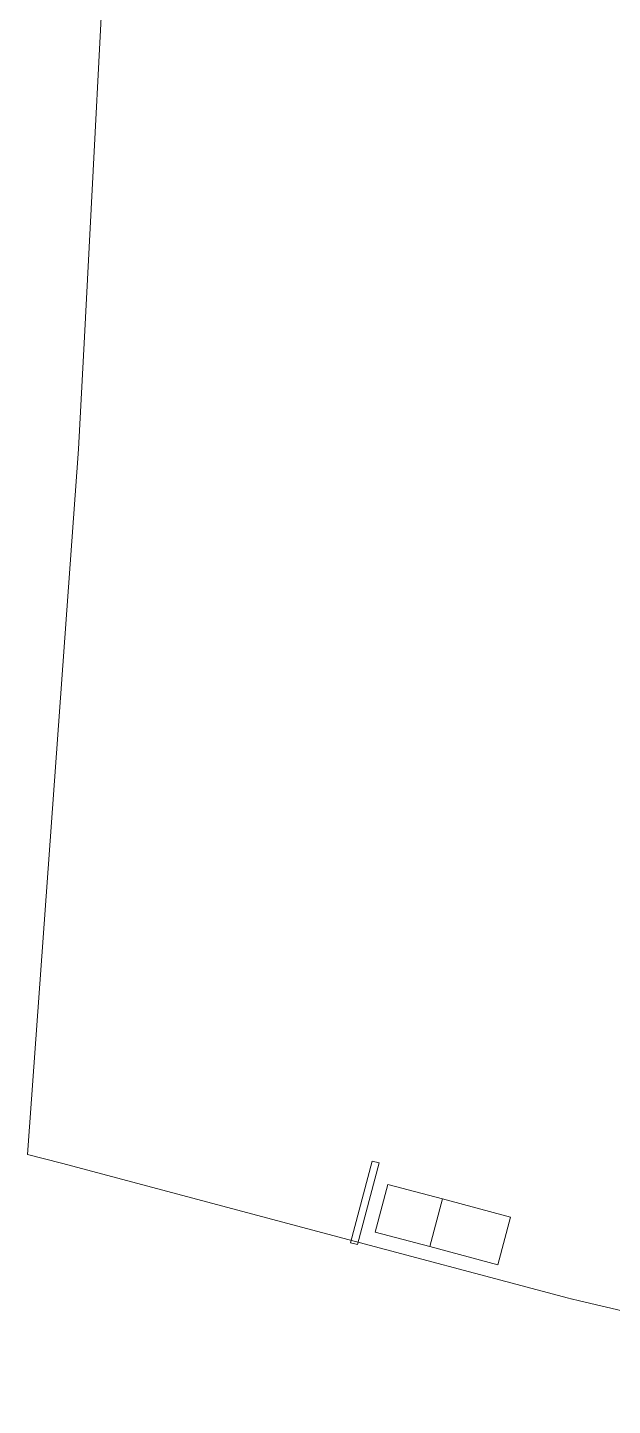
# Model space of a CAD drawing. Header units: metres. Extents: x 7511353 to 7511467, y 4692177 to 4692372.
# Drawn here: x 7511353.2 to 7511394.7, y 4692176.9 to 4692274.6 of the extents above; entities that cross this region are included whole.
import ezdxf

# ---------------------------------------------------------------- set-up
doc = ezdxf.new("R2010")
doc.units = ezdxf.units.M
for name, color, linetype, lineweight in [('New_Drawing & Figure_Pen_No__1', 7, 'Continuous', 13), ('New_Drawing & Figure_Pen_No__88', 20, 'Continuous', 20), ('ParcRePo', 7, 'Continuous', 0)]:
    doc.layers.add(name, color=color, linetype=linetype, lineweight=lineweight)

msp = doc.modelspace()

# ---------------------------------------------------------------- linework, layer by layer
at = {"layer": 'New_Drawing & Figure_Pen_No__1', "color": 7, "linetype": 'Continuous', "lineweight": 13, "flags": 128}
for points in [[(7511381.751, 4692188.144), (7511377.886, 4692189.173), (7511378.787, 4692192.555), (7511382.652, 4692191.526)], [(7511381.751, 4692188.144), (7511386.583, 4692186.857), (7511387.484, 4692190.239), (7511382.652, 4692191.526)]]:
    msp.add_lwpolyline(points, close=True, dxfattribs=at)
at = {"layer": 'New_Drawing & Figure_Pen_No__88', "color": 20, "linetype": 'Continuous', "lineweight": 20, "flags": 128}
msp.add_lwpolyline([(7511376.132, 4692188.418), (7511377.677, 4692194.216), (7511378.16, 4692194.087), (7511376.616, 4692188.289)], close=True, dxfattribs=at)
at = {"layer": 'ParcRePo', "flags": 128}
msp.add_lwpolyline([(7511442.748, 4692290.682), (7511438.791, 4692267.093), (7511438.721, 4692265.222), (7511438.476, 4692258.633), (7511437.466, 4692250.214), (7511433.445, 4692226.686), (7511431.285, 4692219.136), (7511431.165, 4692215.906), (7511428.644, 4692201.967), (7511424.053, 4692176.878), (7511392.374, 4692184.299), (7511391.774, 4692184.439), (7511391.754, 4692184.439), (7511391.594, 4692184.479), (7511374.173, 4692189.119), (7511355.624, 4692194.06), (7511353.224, 4692194.68), (7511356.019, 4692233.288), (7511356.846, 4692244.708), (7511357.263, 4692252.689), (7511359.038, 4692286.715)], dxfattribs=at)

doc.saveas('drawing.dxf')
